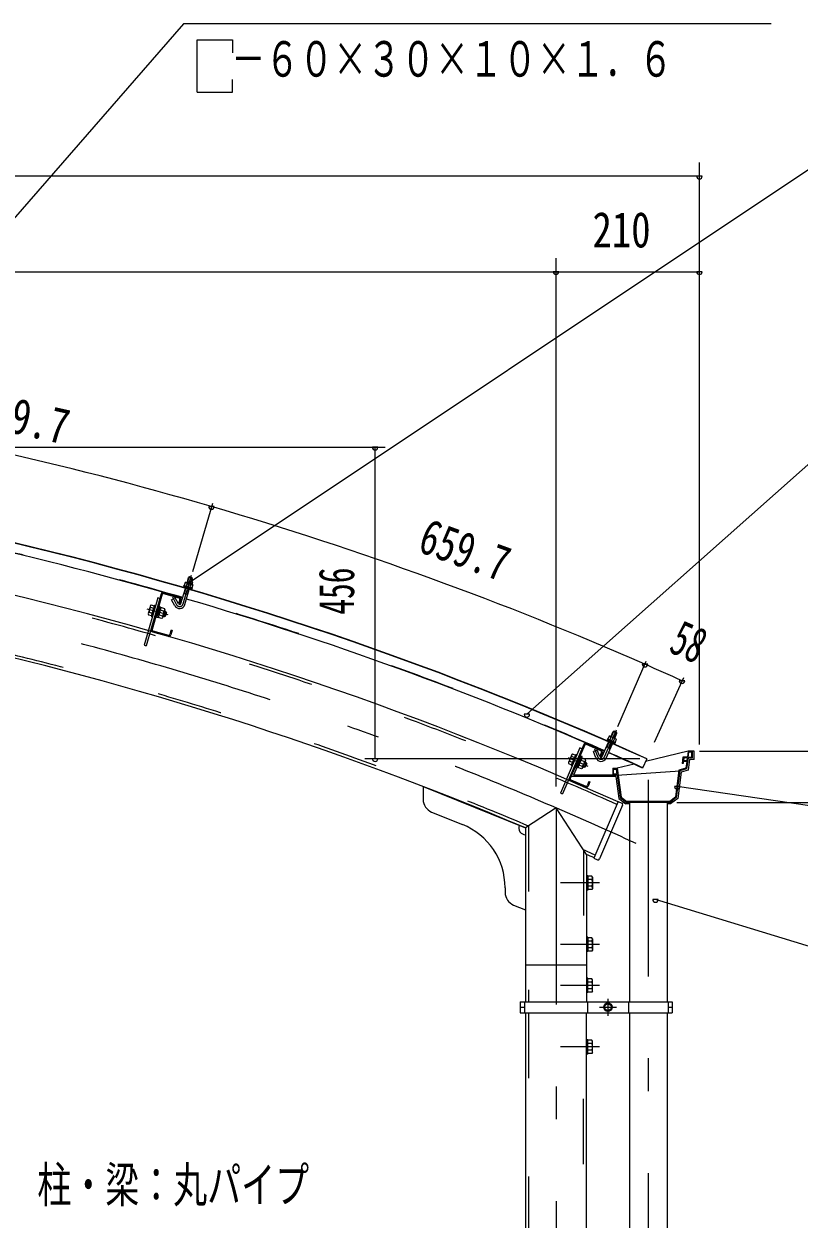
# Model space of a CAD drawing. Units: millimetres, scale not verified. Extents: x -25848 to 25858, y -10500 to 10500.
# Drawn here: x 18699 to 21536, y 3814 to 8190 of the extents above; entities that cross this region are included whole.
import ezdxf
from ezdxf.enums import TextEntityAlignment as Align

# ---------------------------------------------------------------- set-up
doc = ezdxf.new("R2010")
doc.units = ezdxf.units.MM
doc.header["$LTSCALE"] = 60
doc.linetypes.add('USER2', pattern=[10, 4, -6])
doc.linetypes.add('USER3', pattern=[24, 12, -5, 2, -5])
for name, color, linetype, lineweight in [('0-6_2-02BOLD', 7, 'Continuous', 18), ('0-7_2-12HIDDEN', 3, 'USER2', 18), ('0-8_2-22CENTER', 3, 'USER3', 18), ('0-9_2-42THIN', 4, 'Continuous', 18), ('0-A_2-52DIM', 3, 'Continuous', 18)]:
    doc.layers.add(name, color=color, linetype=linetype, lineweight=lineweight)
doc.styles.add('ＭＳ ゴシック', font='')
doc.styles.get('ＭＳ ゴシック').set_extended_font_data('MS Gothic')

msp = doc.modelspace()

# ---------------------------------------------------------------- linework, layer by layer
at = {"layer": '0-6_2-02BOLD'}
for p, q in [((19285.05, 6134.26), (19284, 6130.66)), ((19284, 6130.66), (19313.99, 6121.89)), ((19285.14, 6130.33), (19284.02, 6126.49)), ((19284.02, 6126.49), (19311.72, 6118.38)), ((19291.8, 6145.31), (19315.31, 6138.43)), ((19296.27, 6142.69), (19293.12, 6131.9)), ((19296.36, 6143.98), (19302.07, 6163.53)), ((19305.17, 6165.23), (19302.07, 6163.53)), ((19316.47, 6159.32), (19302.07, 6163.53)), ((19314.77, 6162.42), (19305.17, 6165.23)), ((19310.13, 6138.63), (19306.97, 6127.85)), ((19310.75, 6139.77), (19316.47, 6159.32)), ((19317.05, 6136.61), (19313.9, 6125.82)), ((19316.47, 6159.32), (19314.77, 6162.42)), ((19315.31, 6138.43), (19317.05, 6136.61)), ((19188.98, 6088.8), (19139.63, 5915.7)), ((19201.33, 6102.95), (19147.32, 5913.5)), ((19205.18, 6101.86), (19168.44, 5972.99)), ((19196.67, 6086.61), (19188.98, 6088.8)), ((19210.12, 6104.61), (19266.86, 6088.43)), ((19211.22, 6108.45), (19267.96, 6092.28)), ((19252.97, 6089.02), (19239.81, 6081.82)), ((19264.98, 6067.1), (19252.97, 6089.02)), ((19269.61, 6083.49), (19264.95, 6067.14)), ((19273.46, 6082.39), (19268.8, 6066.05)), ((19274.17, 6068.09), (19290.32, 6123.34)), ((19285.15, 6105.65), (19299.54, 6101.44)), ((19288.56, 6063.89), (19304.72, 6119.13)), ((19312.85, 6122.22), (19311.72, 6118.38)), ((19162.45, 6054.13), (19174, 6050.83)), ((19162.52, 6060.73), (19165.02, 6063.15)), ((19165.02, 6063.15), (19176.57, 6059.86)), ((19177.25, 6062.25), (19165.6, 6021.38)), ((19177.25, 6062.25), (19181.1, 6061.15)), ((19200.81, 6053.71), (19190.12, 6016.21)), ((19190.66, 6036.33), (19196.84, 6039.77)), ((19196.48, 6056.76), (19192.63, 6057.86)), ((19196, 6055.08), (19200.81, 6053.71)), ((19211.99, 6040), (19198.04, 6043.98)), ((19214.56, 6049.03), (19200.61, 6053)), ((19218.64, 6038.75), (19213.16, 6019.52)), ((19218.64, 6038.75), (19213.83, 6040.12)), ((19215.41, 6045.65), (19214.56, 6049.03)), ((19218.64, 6038.75), (19221.22, 6034.12)), ((19251.82, 6059.89), (19239.81, 6081.82)), ((19264.95, 6067.14), (19268.8, 6066.05)), ((19157.3, 6036.08), (19168.85, 6032.79)), ((19165.6, 6021.38), (19169.45, 6020.28)), ((19185.31, 6017.58), (19190.12, 6016.21)), ((19195.46, 6034.96), (19189.28, 6031.52)), ((19206.85, 6021.96), (19192.89, 6025.94)), ((19213.16, 6019.52), (19208.35, 6020.89)), ((19217.79, 6022.09), (19213.16, 6019.52)), ((19217.79, 6022.09), (19221.22, 6034.12)), ((19170.1, 5964.2), (19226.83, 5948.03)), ((19171.19, 5968.05), (19227.93, 5951.87)), ((19237.53, 5970.97), (19232.87, 5954.62)), ((19241.38, 5969.88), (19236.72, 5953.53)), ((19237.53, 5970.97), (19241.38, 5969.88)), ((19139.63, 5915.7), (19147.32, 5913.5)), ((20816.06, 5508.09), (20839.19, 5560.8)), ((20834.95, 5568.39), (20833.34, 5564.73)), ((20833.34, 5564.73), (20859.78, 5553.13)), ((20835.36, 5572.31), (20833.85, 5568.87)), ((20833.85, 5568.87), (20862.47, 5556.32)), ((20847.57, 5579.22), (20843.06, 5568.93)), ((20843.48, 5582.4), (20865.91, 5572.56)), ((20847.82, 5580.49), (20856.01, 5599.15)), ((20859.3, 5600.43), (20856.01, 5599.15)), ((20869.74, 5593.12), (20856.01, 5599.15)), ((20860.79, 5573.42), (20856.28, 5563.13)), ((20868.46, 5596.41), (20859.3, 5600.43)), ((20861.56, 5574.46), (20869.74, 5593.12)), ((20867.4, 5570.52), (20862.89, 5560.23)), ((20865.91, 5572.56), (20867.4, 5570.52)), ((20869.74, 5593.12), (20868.46, 5596.41)), ((20748.31, 5552.02), (20670.41, 5371.08)), ((20704.4, 5515.13), (20691.94, 5486.19)), ((20751.99, 5550.44), (20699, 5427.36)), ((20719.2, 5514.74), (20722.88, 5513.16)), ((20757.25, 5552.53), (20811.44, 5529.2)), ((20758.82, 5556.2), (20813.02, 5532.87)), ((20797.74, 5531.56), (20783.76, 5526.11)), ((20792.85, 5502.82), (20783.76, 5526.11)), ((20806.82, 5508.27), (20797.74, 5531.56)), ((20813.53, 5523.94), (20806.81, 5508.33)), ((20817.2, 5522.36), (20810.48, 5506.74)), ((20829.8, 5502.07), (20852.92, 5554.77)), ((20831.78, 5543.92), (20845.52, 5537.89)), ((20861.38, 5556.8), (20859.78, 5553.13)), ((21130.15, 5527.43), (20974.46, 5489.93)), ((21130.53, 5505.68), (21132.99, 5524.18)), ((21146.65, 5502.43), (21146.65, 5527.43)), ((20691.94, 5486.19), (20692.35, 5482.74)), ((20692.35, 5482.74), (20703.38, 5477.99)), ((20696.06, 5491.35), (20707.09, 5486.61)), ((20703.48, 5508.59), (20714.51, 5503.84)), ((20740.66, 5509.59), (20710.67, 5439.93)), ((20741.47, 5503.25), (20726.05, 5467.43)), ((20733.76, 5485.34), (20727.19, 5482.72)), ((20729.17, 5487.31), (20735.74, 5489.93)), ((20743.38, 5470.98), (20730.05, 5476.72)), ((20737.57, 5506.83), (20733.9, 5508.41)), ((20735.38, 5511.86), (20740.66, 5509.59)), ((20736.88, 5505.23), (20741.47, 5503.25)), ((20750.8, 5488.22), (20737.47, 5493.95)), ((20754.51, 5496.84), (20741.18, 5502.57)), ((20749.33, 5467.75), (20744.73, 5469.73)), ((20757.23, 5486.12), (20749.33, 5467.75)), ((20754.25, 5469.71), (20749.33, 5467.75)), ((20757.23, 5486.12), (20752.64, 5488.1)), ((20754.25, 5469.71), (20759.19, 5481.19)), ((20754.91, 5493.38), (20754.51, 5496.84)), ((20757.23, 5486.12), (20759.19, 5481.19)), ((20806.81, 5508.33), (20810.48, 5506.74)), ((20932.4, 5479.8), (20870.64, 5464.93)), ((20978.98, 5499.94), (20963.53, 5465.78)), ((21111.45, 5481.68), (21108.18, 5481.68)), ((21112.45, 5489.18), (21111.45, 5481.68)), ((21125.06, 5489.18), (21112.45, 5489.18)), ((21125.5, 5492.43), (21112.88, 5492.43)), ((21126.82, 5502.43), (21125.5, 5492.43)), ((21135.14, 5496.68), (21129.97, 5457.79)), ((21152.39, 5496.68), (21135.14, 5496.68)), ((20865.65, 5434.18), (20701.94, 5434.18)), ((20870.69, 5439.93), (20710.67, 5439.93)), ((20721.46, 5469.41), (20726.05, 5467.43)), ((20854.14, 5464.93), (20870.64, 5464.93)), ((20854.14, 5464.93), (20854.14, 5439.93)), ((20870.26, 5443.18), (20857.39, 5443.18)), ((20870.26, 5443.18), (20867.8, 5461.68)), ((20870.64, 5464.93), (20884.69, 5359.18)), ((20870.69, 5439.93), (21099.69, 5455.63)), ((21099.69, 5455.63), (21086.64, 5357.43)), ((21104.88, 5451.07), (21092.03, 5354.34)), ((21129.97, 5457.79), (21104.88, 5451.07)), ((20160.27, 5397.98), (20160.27, 5350.8)), ((20699.51, 5418.43), (20753.7, 5395.1)), ((20701.09, 5422.1), (20755.28, 5398.77)), ((20767.26, 5416.48), (20760.54, 5400.86)), ((20663.06, 5374.24), (20670.41, 5371.08)), ((20874.2, 5342.73), (20887.97, 5336.8)), ((20884.69, 5359.18), (20905.26, 5343.18)), ((21064.15, 5339.93), (20904.14, 5339.93)), ((20915.4, 5339.93), (20915.4, 4609.93)), ((21052.9, 5339.93), (21052.9, 4609.93)), ((21086.64, 5357.43), (21064.15, 5339.93)), ((21092.03, 5354.34), (21066.12, 5334.18)), ((20191.53, 5304.45), (20303.97, 5258.99)), ((20890.59, 5330.23), (20805.59, 5132.74)), ((20915.4, 5334.18), (20902.17, 5334.18)), ((21066.12, 5334.18), (21052.9, 5334.18)), ((20758.02, 5149.48), (20758.02, 4609.93)), ((20763.02, 5071.18), (20758.02, 5071.18)), ((20763.02, 5071.18), (20763.02, 5018.68)), ((20778.26, 5069.47), (20763.02, 5069.47)), ((20778.26, 5057.2), (20763.02, 5057.2)), ((20778.26, 5032.66), (20763.02, 5032.66)), ((20780.52, 5065.55), (20778.26, 5069.47)), ((20460.27, 5027.21), (20460.27, 5010.41)), ((20763.02, 5018.68), (20758.02, 5018.68)), ((20491.53, 4964.06), (20535.27, 4946.38)), ((20763.02, 4846.18), (20758.02, 4846.18)), ((20778.26, 4844.47), (20763.02, 4844.47)), ((20778.26, 4832.2), (20763.02, 4832.2)), ((20780.52, 4840.56), (20778.26, 4844.47)), ((20780.52, 4840.56), (20780.52, 4799.3)), ((20778.26, 4807.66), (20763.02, 4807.66)), ((20778.26, 4795.39), (20763.02, 4795.39)), ((20780.52, 4799.3), (20778.26, 4795.39)), ((20535.27, 4744.93), (20758.02, 4744.93)), ((20778.26, 4694.47), (20763.02, 4694.47)), ((20778.26, 4682.2), (20763.02, 4682.2)), ((20780.52, 4690.55), (20778.26, 4694.47)), ((20780.52, 4649.3), (20780.52, 4690.55)), ((20763.02, 4643.68), (20758.02, 4643.68)), ((20778.26, 4657.66), (20763.02, 4657.66)), ((20516.02, 4609.93), (21072.15, 4609.93)), ((20531.28, 4609.93), (20531.28, 4569.93)), ((20762.02, 4609.93), (20762.02, 4569.93)), ((20824.21, 4597.15), (20824.21, 4582.71)), ((20911.4, 4609.93), (20911.4, 4569.93)), ((21056.89, 4609.93), (21056.89, 4569.93)), ((21072.15, 4609.93), (21072.15, 4569.93)), ((20516.02, 4589.93), (20531.28, 4589.93)), ((20535.27, 4569.93), (20535.27, 2002.43)), ((20758.02, 1614.93), (20758.02, 4569.93)), ((20824.21, 4582.71), (20836.72, 4575.5)), ((20836.72, 4575.5), (20849.21, 4582.71)), ((20915.4, 4569.93), (20915.4, 1614.93)), ((21052.9, 4569.93), (21052.9, 1614.93)), ((21056.89, 4589.93), (21072.15, 4589.93)), ((20763.02, 4471.18), (20758.02, 4471.18)), ((20763.02, 4418.68), (20763.02, 4471.18)), ((20778.26, 4469.47), (20763.02, 4469.47)), ((20778.26, 4457.2), (20763.02, 4457.2)), ((20778.26, 4432.66), (20763.02, 4432.66)), ((20778.26, 4420.39), (20763.02, 4420.39)), ((20780.52, 4424.3), (20778.26, 4420.39)), ((20763.02, 4418.68), (20758.02, 4418.68))]:
    msp.add_line(p, q, dxfattribs=at)
for points in [[(19285.05, 6134.26), (19315.04, 6125.49), (19313.99, 6121.89)], [(19291.8, 6145.31), (19289.35, 6144.71), (19286.19, 6133.93)], [(19162.52, 6060.73), (19153.88, 6030.44), (19154.73, 6027.06), (19166.28, 6023.77)], [(19196.48, 6056.76), (19184.83, 6015.89), (19180.98, 6016.99)], [(19215.41, 6045.65), (19206.78, 6015.36), (19204.27, 6012.94), (19190.32, 6016.91)], [(20835.36, 5572.31), (20863.98, 5559.75), (20862.47, 5556.32)], [(20843.48, 5582.4), (20840.97, 5582.12), (20836.45, 5571.83)], [(20741.59, 5536.4), (20734.24, 5539.57), (20663.06, 5374.24)], [(20719.2, 5514.74), (20702.39, 5475.71), (20706.07, 5474.12)], [(20704.4, 5515.13), (20707.19, 5517.21), (20718.22, 5512.46)], [(21152.39, 5496.68), (21152.39, 5527.43), (21130.15, 5527.43), (21127.26, 5505.68), (21111.37, 5505.68), (21108.18, 5481.68)], [(21130.53, 5505.68), (21143.39, 5505.68), (21143.39, 5524.18), (21132.99, 5524.18)], [(20737.57, 5506.83), (20720.76, 5467.8), (20717.09, 5469.38)], [(20754.91, 5493.38), (20742.46, 5464.45), (20739.67, 5462.36), (20726.34, 5468.1)], [(21125.06, 5489.18), (21121.84, 5464.93), (21096.75, 5458.21), (21083.6, 5359.18), (21063.03, 5343.18), (20905.26, 5343.18)], [(21146.65, 5502.43), (21130.1, 5502.43), (21124.78, 5462.35), (21099.69, 5455.63)], [(21126.82, 5502.43), (21114.21, 5502.43), (21112.88, 5492.43)], [(20857.39, 5443.18), (20857.39, 5461.68), (20867.8, 5461.68)], [(20865.65, 5434.18), (20876.26, 5354.34), (20902.17, 5334.18)], [(20870.69, 5439.93), (20881.65, 5357.43), (20904.14, 5339.93)], [(20160.27, 5397.98), (20535.27, 5246.38), (20535.27, 4609.93)], [(20767.26, 5416.48), (20770.93, 5414.89), (20764.21, 5399.28)], [(20874.2, 5342.73), (20785.25, 5136.06), (20799.03, 5130.13)], [(20758.02, 5149.48), (20646.65, 5319.93), (20535.27, 5246.38)], [(20780.52, 5065.55), (20780.52, 5024.3), (20778.26, 5020.39), (20763.02, 5020.39)], [(20763.02, 4846.18), (20763.02, 4793.68), (20758.02, 4793.68)], [(20763.02, 4643.68), (20763.02, 4696.18), (20758.02, 4696.18)], [(20780.52, 4649.3), (20778.26, 4645.39), (20763.02, 4645.39)], [(20516.02, 4609.93), (20516.02, 4569.93), (21072.15, 4569.93)], [(20824.21, 4597.15), (20836.71, 4604.36), (20849.21, 4597.15), (20849.21, 4582.71)], [(20780.52, 4424.3), (20780.52, 4465.56), (20778.26, 4469.47)]]:
    msp.add_lwpolyline(points, dxfattribs=at)
for radius in [15.62, 12.25]:
    msp.add_circle((20836.71, 4589.93), radius, dxfattribs=at)
for centre, radius, start, end in [((15705, -6161.8), 12797.62, 65.66528, 89.30167), ((15705, -6161.8), 12798.88, 65.66528, 89.30167), ((15705, -6161.8), 12611.38, 65.80466, 88.854), ((15705, -6161.8), 12761.37, 73.73062, 81.04594), ((15705, -6161.8), 12388.63, 67.05199, 88.16655), ((19291.54, 6139.35), 5.79, 35.1655, 73.69695), ((19297.58, 6121.45), 21.27, 53.86781, 93.52827), ((19312.32, 6133.28), 5.79, 73.69695, 112.24318), ((19209.03, 6100.76), 8, 74.08865, 164.08865), ((19209.03, 6100.76), 4, 74.08865, 164.08865), ((19265.76, 6084.59), 4, 344.08865, 74.08865), ((19265.76, 6084.59), 8, 344.08865, 74.08865), ((15705, -6161.8), 12761.37, 66.34795, 73.66327), ((19183.35, 6038.41), 26.15, 143.06325, 185.11406), ((19168.97, 6057.14), 7.19, 164.08865, 204.81548), ((19185.94, 6037.67), 26.15, 323.06325, 5.11406), ((19208.04, 6046.01), 7.19, 303.36183, 344.08865), ((19269.36, 6069.49), 20, 208.69695, 343.72301), ((19269.36, 6069.49), 5, 208.69695, 343.74908), ((19161.26, 6030.08), 7.19, 123.36183, 164.08865), ((19200.32, 6018.94), 7.19, 344.08865, 24.81548), ((19172.29, 5971.9), 8, 164.08865, 254.08865), ((19172.29, 5971.9), 4, 164.08865, 254.08865), ((19229.03, 5955.72), 8, 254.08865, 344.08865), ((19229.03, 5955.72), 4, 254.08865, 344.08865), ((20842.45, 5576.52), 5.79, 27.78282, 66.31427), ((20846.14, 5557.99), 21.27, 46.48515, 86.1456), ((20862.28, 5567.83), 5.79, 66.31427, 104.8605), ((20710.34, 5510.74), 7.19, 156.70598, 197.4328), ((20755.66, 5548.85), 8, 66.70598, 156.70598), ((20755.66, 5548.85), 4, 66.70598, 156.70598), ((20809.85, 5525.52), 4, 336.70598, 66.70598), ((20809.85, 5525.52), 8, 336.70598, 66.70598), ((15705, -6161.8), 12761.37, 65.66528, 66.28061), ((20699.21, 5484.89), 7.19, 115.97916, 156.70598), ((20722.19, 5490.32), 26.15, 135.68057, 177.73138), ((20736.52, 5468.83), 7.19, 336.70598, 17.4328), ((20724.67, 5489.25), 26.15, 315.68057, 357.73138), ((20747.65, 5494.68), 7.19, 295.97916, 336.70598), ((20811.48, 5510.09), 20, 201.31427, 336.34033), ((20811.48, 5510.09), 5, 201.31427, 336.36641), ((20702.67, 5425.78), 8, 156.70598, 246.70598), ((20702.67, 5425.78), 4, 156.70598, 246.70598), ((20756.86, 5402.44), 8, 246.70598, 336.70598), ((20756.86, 5402.44), 4, 246.70598, 336.70598), ((20210.27, 5350.8), 50, 180, 247.98738), ((20886, 5332.21), 5, 336.71333, 66.71333), ((20210.27, 5027.21), 250, 0, 67.98738), ((20535.27, 5246.38), 25, 157.98738, 270), ((15705, -6161.8), 12388.63, 65.78831, 65.92853), ((20801, 5134.72), 5, 246.71333, 336.71333), ((20771.06, 5063.33), 9.46, 319.57169, 0), ((20746.07, 5044.93), 34.45, 339.1357, 20.8643), ((20771.06, 5026.52), 9.46, 0, 40.43115), ((20510.27, 5010.41), 50, 180, 247.98738), ((20771.06, 4838.33), 9.46, 319.57169, 0), ((20746.07, 4819.93), 34.45, 339.1357, 20.8643), ((20771.06, 4801.53), 9.46, 0, 40.43115), ((20771.06, 4688.33), 9.46, 319.56883, 0), ((20746.07, 4669.93), 34.45, 339.13568, 20.86429), ((20771.06, 4651.52), 9.46, 0, 40.4283), ((20771.06, 4463.33), 9.46, 319.56883, 0), ((20746.07, 4444.93), 34.45, 339.13568, 20.86429), ((20771.06, 4426.53), 9.46, 0, 40.4283)]:
    msp.add_arc(centre, radius, start, end, dxfattribs=at)
at = {"layer": '0-7_2-12HIDDEN'}
for p, q in [((20545.77, 5253.33), (20545.77, 4609.93)), ((20747.52, 5165.66), (20747.52, 4609.93)), ((20545.77, 4569.93), (20545.77, 2002.43)), ((20747.52, 1614.93), (20747.52, 4569.93))]:
    msp.add_line(p, q, dxfattribs=at)
for radius, start, end in [(12600.87, 65.80389, 88.854), (12762.62, 73.73062, 81.04594), (12399.12, 67.01985, 88.21622), (12762.62, 66.34795, 73.66328), (12762.62, 65.66528, 66.28061), (12399.12, 65.78909, 66.00333)]:
    msp.add_arc((15705, -6161.8), radius, start, end, dxfattribs=at)
at = {"layer": '0-8_2-22CENTER'}
for p, q in [((19311.9, 6170.43), (19281.36, 6065.99)), ((19242.79, 6092), (19258.4, 6063.49)), ((19226.72, 6026.05), (19150.99, 6047.64)), ((20866.64, 5604.72), (20822.93, 5505.07)), ((20788.02, 5535.82), (20799.84, 5505.55)), ((20691.28, 5503.63), (20763.61, 5472.49)), ((20984.15, 5422.98), (20984.15, 1379.52)), ((20646.65, 5319.93), (20646.65, -930.07)), ((20805.52, 5044.93), (20663.02, 5044.93)), ((20805.52, 4819.93), (20663.02, 4819.93)), ((20805.52, 4669.93), (20663.02, 4669.93)), ((20836.71, 4621.18), (20836.71, 4558.68)), ((20805.46, 4589.93), (20867.96, 4589.93)), ((20805.52, 4444.93), (20663.02, 4444.93))]:
    msp.add_line(p, q, dxfattribs=at)
for centre, radius, start, end in [((15705, -6161.8), 12500, 65.24121, 90), ((19269.36, 6069.49), 12.5, 208.69695, 343.69695), ((20811.48, 5510.09), 12.5, 201.31427, 336.31427)]:
    msp.add_arc(centre, radius, start, end, dxfattribs=at)
at = {"layer": '0-9_2-42THIN'}
for p, q in [((19298.28, 6143.42), (19304.56, 6164.89)), ((19308.83, 6140.33), (19315.12, 6161.8)), ((19284.17, 6102.32), (19287.06, 6105.09)), ((19287.06, 6105.09), (19292.24, 6122.78)), ((19209.04, 6023.29), (19216.25, 6021.23)), ((19213.15, 6037.72), (19220.36, 6035.66)), ((20849.66, 5579.69), (20858.64, 5600.17)), ((20859.73, 5575.27), (20868.72, 5595.76)), ((20843.69, 5538.7), (20851.09, 5555.58)), ((20844.13, 5534.72), (20843.69, 5538.7)), ((20745.72, 5472.02), (20752.61, 5469.06)), ((20751.65, 5485.8), (20758.54, 5482.83))]:
    msp.add_line(p, q, dxfattribs=at)
for points in [[(19298.57, 6098.11), (19297.63, 6102), (19302.8, 6119.69)], [(20830.39, 5540.75), (20833.61, 5543.12), (20841.02, 5559.99)]]:
    msp.add_lwpolyline(points, dxfattribs=at)
at = {"layer": '0-A_2-52DIM'}
for p, q in [((19283.99, 8189.93), (17649.35, 6314.39)), ((21433.99, 8189.93), (19283.99, 8189.93)), ((19333.99, 7939.93), (19333.99, 8131.37)), ((19462.77, 7939.93), (19462.77, 7986.76)), ((19333.99, 7939.93), (19462.77, 7939.93)), ((21696.65, 7739.93), (19307.62, 6145.67)), ((21171.65, 5552.43), (21171.65, 7682.46)), ((21171.65, 7632.46), (15721.65, 7632.46)), ((21181.65, 7632.46), (21161.65, 7632.46)), ((20646.65, 5398.52), (20646.65, 7332.46)), ((15721.65, 7282.47), (21171.65, 7282.47)), ((20656.65, 7282.46), (20636.65, 7282.46)), ((21181.65, 7282.46), (21161.65, 7282.46)), ((21696.65, 6689.93), (20539.96, 5662.5)), ((15842.4, 6640.12), (20021.99, 6640.12)), ((19994.49, 6640.12), (19974.49, 6640.12)), ((19984.49, 5499.94), (19984.49, 6640.12)), ((19389.05, 6434.18), (19316.02, 6184.49)), ((19395.74, 6422.88), (19375.74, 6422.88)), ((19317.62, 6145.67), (19297.62, 6145.67)), ((20872.53, 5618.14), (20977.04, 5856.38)), ((20982.31, 5845.59), (20962.31, 5845.59)), ((21112.83, 5795.89), (21005.63, 5558.85)), ((21117.97, 5785.16), (21097.97, 5785.16)), ((20549.97, 5662.5), (20529.97, 5662.5)), ((21171.65, 5527.43), (22384.15, 5527.43)), ((20953.98, 5499.94), (19946.99, 5499.94)), ((19994.49, 5499.94), (19974.49, 5499.94)), ((21100.37, 5398.16), (21080.37, 5398.16)), ((22746.65, 5155.49), (21090.37, 5398.16)), ((21089.15, 5339.93), (22384.15, 5339.93)), ((21020.52, 4984.1), (21000.52, 4984.1)), ((22746.65, 4455.51), (21010.52, 4984.1))]:
    msp.add_line(p, q, dxfattribs=at)
msp.add_lwpolyline([(19333.99, 8131.37), (19462.77, 8131.37), (19462.77, 8084.56)], dxfattribs=at)
for centre, radius, start, end in [((21171.65, 7632.46), 10, 180, 0), ((20646.65, 7282.46), 10, 180, 0), ((21171.65, 7282.46), 10, 180, 0), ((15704.98, -6161.88), 13111.99, 73.69698, 81.07959), ((19984.49, 6640.12), 10, 180, 0), ((19385.74, 6422.88), 10, 180, 0), ((15705.01, -6161.77), 13111.87, 66.31429, 73.69698), ((19307.62, 6145.67), 10, 180, 0), ((20972.31, 5845.59), 10, 180, 0), ((15704.32, -6163.35), 13113.59, 65.66539, 66.31429), ((21107.97, 5785.16), 10, 180, 0), ((20539.97, 5662.5), 10, 180, 0), ((19984.49, 5499.94), 10, 180, 0), ((21090.37, 5398.16), 10, 180, 0), ((21010.52, 4984.1), 10, 180, 0)]:
    msp.add_arc(centre, radius, start, end, dxfattribs=at)

# ---------------------------------------------------------------- texts
at = {"layer": '0-A_2-52DIM', "color": 7, "style": 'ＭＳ ゴシック'}
for s, width, p in [('\u3000－６０×３０×１０×１．６', 0.7, (19333.99, 7957.7)), ('210', 0.8, (20780.24, 7332.46)), ('柱・梁：丸パイプ', 0.7, (18748.5, 3835.97))]:
    msp.add_text(s, height=130.2, dxfattribs=dict(at, width=width)).set_placement(p, align=Align.BOTTOM_LEFT)
for s, rotation, width, p in [('659.7', 347.388, 0.8, (18493.87, 6688.73)), ('659.7', 340.006, 0.75, (20121.99, 6223.84)), ('456', 90, 0.65, (19946.99, 6026.95)), ('58', 335.989, 0.65, (21038.63, 5857.33))]:
    msp.add_text(s, height=130.2, rotation=rotation, dxfattribs=dict(at, width=width)).set_placement(p, align=Align.BOTTOM_LEFT)

doc.saveas('drawing.dxf')
